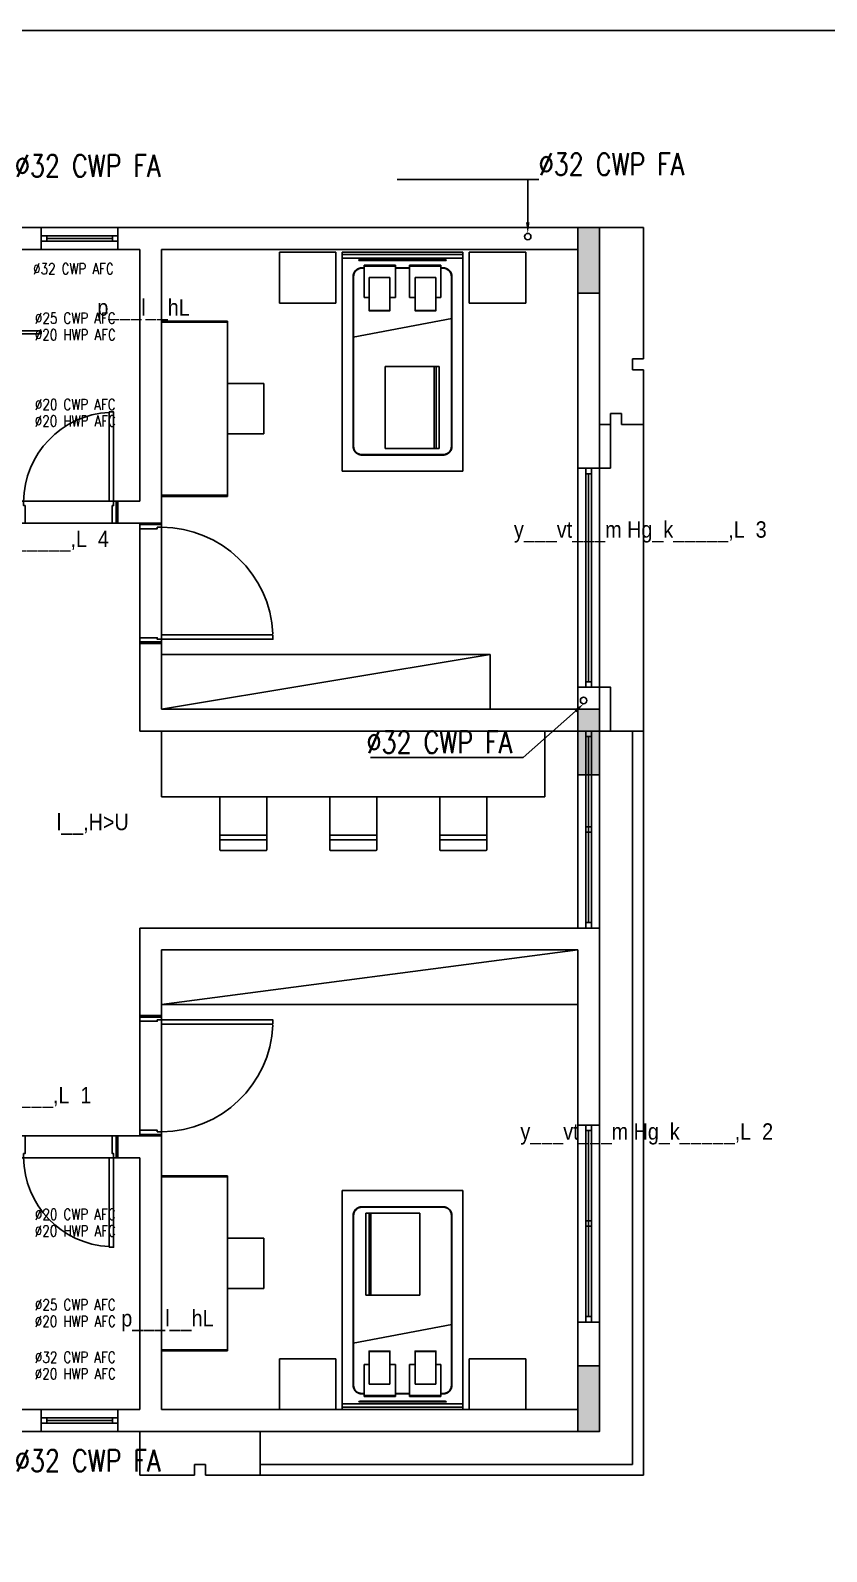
# Model space of a CAD drawing. Header units: metres. Extents: x -658 to -58, y -713 to -118.
# Drawn here: x -207.3 to -200.03, y -204.04 to -190.15 of the extents above; entities that cross this region are included whole.
import ezdxf
from ezdxf import colors
from ezdxf.entities.mleader import LeaderData, LeaderLine
from ezdxf.enums import TextEntityAlignment as Align
from ezdxf.math import Vec2, Vec3

# ---------------------------------------------------------------- set-up
doc = ezdxf.new("R2010")
doc.units = ezdxf.units.M
doc.header["$LTSCALE"] = 100
for name, color, linetype in [('cw', 4, 'Continuous'), ('plan', 8, 'Continuous'), ('WATER TEXT', 3, 'Continuous')]:
    doc.layers.add(name, color=color, linetype=linetype)
doc.styles.add('02-GROUND-FOR WORK$0$MZ', font='romans.shx', dxfattribs={"width": 0.8})
doc.styles.add('style12', font='xarab.shx')
doc.styles.add('TIMES', font='simplex.shx', dxfattribs={"width": 0.8, "height": 0.4})

# ---------------------------------------------------------------- blocks, each defined once
blk = doc.blocks.new('EN_Bed_and_2_bedside_tables_FR__Lit_avec_2_tables_de_chevets_17147 - 0900 x 1900 mm - Jumeau _1 place_-585251-الدور الاول')
for p, q in [((-1.125, -0.026), (-0.61, -0.026)), ((-1.125, -0.49), (-1.125, -0.026)), ((-0.61, -0.026), (-0.61, -0.49)), ((0.55, -0.026), (-0.55, -0.026)), ((-0.55, -0.026), (-0.55, -0.047)), ((-0.55, -0.079), (-0.55, -0.047)), ((-0.55, -0.047), (0.55, -0.047)), ((-0.55, -0.17), (-0.55, -0.079)), ((-0.55, -0.079), (0.55, -0.079)), ((-0.39, -0.095), (0.39, -0.095)), ((0.39, -0.101), (-0.39, -0.101)), ((0.55, -0.047), (0.55, -0.026)), ((0.55, -0.047), (0.55, -0.079)), ((0.55, -0.079), (0.55, -0.17)), ((0.61, -0.026), (1.125, -0.026)), ((0.61, -0.49), (0.61, -0.026)), ((1.125, -0.026), (1.125, -0.49)), ((-0.55, -0.169), (-0.55, -2.027)), ((-0.452, -0.25), (-0.452, -1.797)), ((-0.448, -1.797), (-0.448, -0.25)), ((-0.35, -0.168), (-0.37, -0.168)), ((-0.37, -0.172), (-0.35, -0.172)), ((-0.064, -0.145), (-0.35, -0.145)), ((-0.35, -0.148), (-0.344, -0.148)), ((-0.064, -0.153), (-0.35, -0.153)), ((-0.115, -0.258), (-0.305, -0.258)), ((-0.067, -0.148), (-0.064, -0.148)), ((0.063, -0.168), (-0.064, -0.168)), ((-0.064, -0.172), (0.063, -0.172)), ((0.35, -0.145), (0.063, -0.145)), ((0.063, -0.148), (0.069, -0.148)), ((0.35, -0.153), (0.063, -0.153)), ((0.305, -0.258), (0.115, -0.258)), ((0.347, -0.148), (0.35, -0.148)), ((0.37, -0.168), (0.35, -0.168)), ((0.35, -0.172), (0.37, -0.172)), ((0.448, -0.25), (0.448, -1.797)), ((0.452, -1.797), (0.452, -0.25)), ((0.55, -2.027), (0.55, -0.169)), ((-0.61, -0.49), (-1.125, -0.49)), ((-0.35, -0.438), (-0.305, -0.438)), ((-0.115, -0.438), (-0.064, -0.438)), ((0.063, -0.438), (0.115, -0.438)), ((0.305, -0.438), (0.35, -0.438)), ((1.125, -0.49), (0.61, -0.49)), ((-0.45, -0.803), (0.45, -0.631)), ((-0.305, -0.557), (-0.115, -0.557)), ((-0.305, -0.56), (-0.115, -0.56)), ((0.115, -0.557), (0.305, -0.557)), ((0.115, -0.56), (0.305, -0.56)), ((-0.158, -1.07), (-0.158, -1.82)), ((-0.059, -1.07), (0.289, -1.07)), ((0.289, -1.07), (0.306, -1.07)), ((0.289, -1.07), (0.289, -1.82)), ((0.306, -1.07), (0.306, -1.82)), ((0.336, -1.82), (0.336, -1.07)), ((0.37, -1.874), (-0.37, -1.874)), ((-0.37, -1.879), (0.37, -1.879)), ((0.289, -1.82), (-0.059, -1.82)), ((0.306, -1.82), (0.289, -1.82)), ((-0.55, -2.027), (0.55, -2.027))]:
    blk.add_line(p, q)
at = {"flags": 128}
for points in [[(-0.37, -0.168), (-0.373, -0.168), (-0.377, -0.168), (-0.38, -0.168), (-0.383, -0.169), (-0.386, -0.169), (-0.39, -0.17), (-0.393, -0.171), (-0.396, -0.172), (-0.399, -0.173), (-0.402, -0.174), (-0.405, -0.175), (-0.408, -0.177), (-0.411, -0.178), (-0.414, -0.18), (-0.417, -0.182), (-0.419, -0.184), (-0.422, -0.186), (-0.424, -0.188), (-0.427, -0.19), (-0.429, -0.193), (-0.431, -0.195), (-0.434, -0.197), (-0.436, -0.2), (-0.438, -0.203), (-0.439, -0.205), (-0.441, -0.208), (-0.443, -0.211), (-0.444, -0.214), (-0.446, -0.217), (-0.447, -0.22), (-0.448, -0.223), (-0.449, -0.226), (-0.45, -0.23), (-0.451, -0.233), (-0.451, -0.236), (-0.452, -0.239), (-0.452, -0.243), (-0.452, -0.246), (-0.452, -0.249), (-0.452, -0.25)], [(0.452, -0.25), (0.452, -0.247), (0.452, -0.243), (0.452, -0.24), (0.451, -0.237), (0.451, -0.234), (0.45, -0.23), (0.449, -0.227), (0.448, -0.224), (0.447, -0.221), (0.446, -0.218), (0.445, -0.215), (0.443, -0.212), (0.442, -0.209), (0.44, -0.206), (0.438, -0.203), (0.436, -0.201), (0.434, -0.198), (0.432, -0.196), (0.43, -0.193), (0.427, -0.191), (0.425, -0.189), (0.423, -0.186), (0.42, -0.184), (0.417, -0.182), (0.415, -0.181), (0.412, -0.179), (0.409, -0.177), (0.406, -0.176), (0.403, -0.174), (0.4, -0.173), (0.397, -0.172), (0.394, -0.171), (0.39, -0.17), (0.387, -0.169), (0.384, -0.169), (0.381, -0.168), (0.377, -0.168), (0.374, -0.168), (0.371, -0.168), (0.37, -0.168)], [(-0.158, -1.07), (-0.156, -1.07), (-0.15, -1.07), (-0.141, -1.07), (-0.129, -1.07), (-0.114, -1.07), (-0.097, -1.07), (-0.078, -1.07), (-0.059, -1.07)], [(0.306, -1.07), (0.314, -1.07), (0.321, -1.07), (0.328, -1.07), (0.332, -1.07), (0.335, -1.07), (0.336, -1.07)], [(-0.452, -1.797), (-0.452, -1.8), (-0.452, -1.804), (-0.452, -1.807), (-0.451, -1.81), (-0.451, -1.813), (-0.45, -1.817), (-0.449, -1.82), (-0.448, -1.823), (-0.447, -1.826), (-0.446, -1.829), (-0.445, -1.832), (-0.443, -1.835), (-0.442, -1.838), (-0.44, -1.841), (-0.438, -1.843), (-0.436, -1.846), (-0.434, -1.849), (-0.432, -1.851), (-0.43, -1.854), (-0.427, -1.856), (-0.425, -1.858), (-0.423, -1.86), (-0.42, -1.863), (-0.417, -1.864), (-0.415, -1.866), (-0.412, -1.868), (-0.409, -1.87), (-0.406, -1.871), (-0.403, -1.873), (-0.4, -1.874), (-0.397, -1.875), (-0.394, -1.876), (-0.39, -1.877), (-0.387, -1.878), (-0.384, -1.878), (-0.381, -1.879), (-0.377, -1.879), (-0.374, -1.879), (-0.371, -1.879), (-0.37, -1.879)], [(0.37, -1.879), (0.373, -1.879), (0.377, -1.879), (0.38, -1.879), (0.383, -1.878), (0.386, -1.878), (0.39, -1.877), (0.393, -1.876), (0.396, -1.875), (0.399, -1.874), (0.402, -1.873), (0.405, -1.872), (0.408, -1.87), (0.411, -1.868), (0.414, -1.867), (0.417, -1.865), (0.419, -1.863), (0.422, -1.861), (0.424, -1.859), (0.427, -1.857), (0.429, -1.854), (0.431, -1.852), (0.434, -1.849), (0.436, -1.847), (0.438, -1.844), (0.439, -1.841), (0.441, -1.839), (0.443, -1.836), (0.444, -1.833), (0.446, -1.83), (0.447, -1.827), (0.448, -1.824), (0.449, -1.821), (0.45, -1.817), (0.451, -1.814), (0.451, -1.811), (0.452, -1.808), (0.452, -1.804), (0.452, -1.801), (0.452, -1.798), (0.452, -1.797)], [(-0.059, -1.82), (-0.078, -1.82), (-0.097, -1.82), (-0.114, -1.82), (-0.129, -1.82), (-0.141, -1.82), (-0.15, -1.82), (-0.156, -1.82), (-0.158, -1.82)], [(0.336, -1.82), (0.335, -1.82), (0.332, -1.82), (0.328, -1.82), (0.321, -1.82), (0.314, -1.82), (0.306, -1.82)]]:
    blk.add_lwpolyline(points, dxfattribs=at)
for centre, radius, start, end in [((-0.37, -0.25), 0.08, 177.6372, 180), ((-0.37, -0.25), 0.0775, 90, 180), ((-0.37, -0.25), 0.08, 114.5042, 115.7634), ((-0.37, -0.25), 0.08, 90, 92.3628), ((0.37, -0.25), 0.08, 87.6372, 90), ((0.37, -0.25), 0.0775, 360, 90), ((0.37, -0.25), 0.08, 24.5042, 25.7634), ((0.37, -0.25), 0.08, 360, 2.3628), ((-0.37, -1.797), 0.08, 180, 182.3628), ((-0.37, -1.797), 0.0775, 180, 270), ((0.37, -1.797), 0.0775, 270, 0), ((0.37, -1.797), 0.08, 357.6372, 360), ((-0.37, -1.797), 0.08, 204.5042, 205.7634), ((-0.37, -1.797), 0.08, 267.6372, 270), ((0.37, -1.797), 0.08, 270, 272.3628), ((0.37, -1.797), 0.08, 294.5042, 295.7634)]:
    blk.add_arc(centre, radius, start, end)
for points, knots in [([(-0.39, -0.101), (-0.391, -0.101), (-0.392, -0.101), (-0.393, -0.1), (-0.395, -0.1), (-0.397, -0.1), (-0.398, -0.1), (-0.399, -0.099), (-0.4, -0.098), (-0.4, -0.097), (-0.399, -0.096), (-0.398, -0.096), (-0.396, -0.095), (-0.394, -0.095), (-0.392, -0.095), (-0.39, -0.095)], [0, 0, 0, 0, 0.055556, 0.111111, 0.166667, 0.222222, 0.277778, 0.333333, 0.444444, 0.583333, 0.652778, 0.722222, 0.791667, 0.861111, 1, 1, 1, 1]), ([(0.39, -0.095), (0.391, -0.095), (0.392, -0.095), (0.393, -0.095), (0.395, -0.095), (0.397, -0.095), (0.398, -0.096), (0.399, -0.096), (0.4, -0.097), (0.4, -0.098), (0.399, -0.099), (0.398, -0.1), (0.396, -0.1), (0.394, -0.1), (0.392, -0.101), (0.39, -0.101)], [0, 0, 0, 0, 0.055556, 0.111111, 0.166667, 0.222222, 0.277778, 0.333333, 0.444444, 0.583333, 0.652778, 0.722222, 0.791667, 0.861111, 1, 1, 1, 1]), ([(-0.35, -0.153), (-0.35, -0.147), (-0.35, -0.145), (-0.35, -0.145), (-0.35, -0.145)], [-0.02531448, -0.02531448, -0.02531448, -0.02531448, -0.01176379, -0.00982882, -0.00982882, -0.00982882, -0.00982882]), ([(-0.35, -0.438), (-0.35, -0.438), (-0.35, -0.438), (-0.35, -0.421), (-0.35, -0.393), (-0.35, -0.291), (-0.35, -0.175), (-0.35, -0.153)], [-0.8738534, -0.8738534, -0.8738534, -0.8738534, -0.8529962, -0.7671953, -0.5795204, -0.2820766, 0, 0, 0, 0]), ([(-0.305, -0.557), (-0.305, -0.482), (-0.305, -0.408), (-0.305, -0.338), (-0.305, -0.272), (-0.305, -0.259), (-0.305, -0.258)], [-1.6506121, -1.6506121, -1.6506121, -1.6506121, -1.3848402, -1.1473357, -0.9731116, -0.8738534, -0.8738534, -0.8738534, -0.8738534]), ([(-0.115, -0.258), (-0.115, -0.259), (-0.115, -0.272), (-0.115, -0.338), (-0.115, -0.408), (-0.115, -0.482), (-0.115, -0.557)], [0.8738534, 0.8738534, 0.8738534, 0.8738534, 0.9731116, 1.1473357, 1.3848402, 1.6506121, 1.6506121, 1.6506121, 1.6506121]), ([(-0.064, -0.145), (-0.064, -0.145), (-0.064, -0.145), (-0.064, -0.147), (-0.064, -0.153)], [0.00982882, 0.00982882, 0.00982882, 0.00982882, 0.01176379, 0.02531448, 0.02531448, 0.02531448, 0.02531448]), ([(-0.064, -0.153), (-0.064, -0.175), (-0.064, -0.291), (-0.064, -0.393), (-0.064, -0.421), (-0.064, -0.438), (-0.064, -0.438), (-0.064, -0.438)], [0, 0, 0, 0, 0.2820766, 0.5795204, 0.7671953, 0.8529962, 0.8738534, 0.8738534, 0.8738534, 0.8738534]), ([(0.063, -0.153), (0.063, -0.147), (0.063, -0.145), (0.063, -0.145), (0.063, -0.145)], [-0.02531448, -0.02531448, -0.02531448, -0.02531448, -0.01176379, -0.00982882, -0.00982882, -0.00982882, -0.00982882]), ([(0.063, -0.438), (0.063, -0.438), (0.063, -0.438), (0.063, -0.421), (0.063, -0.393), (0.063, -0.291), (0.063, -0.175), (0.063, -0.153)], [-0.8738534, -0.8738534, -0.8738534, -0.8738534, -0.8529962, -0.7671953, -0.5795204, -0.2820766, 0, 0, 0, 0]), ([(0.115, -0.557), (0.115, -0.482), (0.115, -0.408), (0.115, -0.338), (0.115, -0.272), (0.115, -0.259), (0.115, -0.258)], [-1.6506121, -1.6506121, -1.6506121, -1.6506121, -1.3848402, -1.1473357, -0.9731116, -0.8738534, -0.8738534, -0.8738534, -0.8738534]), ([(0.305, -0.258), (0.305, -0.259), (0.305, -0.272), (0.305, -0.338), (0.305, -0.408), (0.305, -0.482), (0.305, -0.557)], [0.8738534, 0.8738534, 0.8738534, 0.8738534, 0.9731116, 1.1473357, 1.3848402, 1.6506121, 1.6506121, 1.6506121, 1.6506121]), ([(0.35, -0.145), (0.35, -0.145), (0.35, -0.145), (0.35, -0.147), (0.35, -0.153)], [0.00982882, 0.00982882, 0.00982882, 0.00982882, 0.01176379, 0.02531448, 0.02531448, 0.02531448, 0.02531448]), ([(0.35, -0.153), (0.35, -0.175), (0.35, -0.291), (0.35, -0.393), (0.35, -0.421), (0.35, -0.438), (0.35, -0.438), (0.35, -0.438)], [0, 0, 0, 0, 0.2820766, 0.5795204, 0.7671953, 0.8529962, 0.8738534, 0.8738534, 0.8738534, 0.8738534]), ([(-0.305, -0.56), (-0.305, -0.56), (-0.305, -0.561), (-0.305, -0.56), (-0.305, -0.557)], [-0.01567087, -0.01567087, -0.01567087, -0.01567087, -0.01176379, 0, 0, 0, 0]), ([(-0.115, -0.557), (-0.115, -0.56), (-0.115, -0.561), (-0.115, -0.56), (-0.115, -0.56)], [0, 0, 0, 0, 0.01176379, 0.01567087, 0.01567087, 0.01567087, 0.01567087]), ([(0.115, -0.56), (0.115, -0.56), (0.115, -0.561), (0.115, -0.56), (0.115, -0.557)], [-0.01567087, -0.01567087, -0.01567087, -0.01567087, -0.01176379, 0, 0, 0, 0]), ([(0.305, -0.557), (0.305, -0.56), (0.305, -0.561), (0.305, -0.56), (0.305, -0.56)], [0, 0, 0, 0, 0.01176379, 0.01567087, 0.01567087, 0.01567087, 0.01567087])]:
    blk.add_open_spline(points, degree=3, knots=knots)
for points in [[(-0.35, -0.145), (-0.35, -0.145), (-0.35, -0.145), (-0.35, -0.146)], [(-0.35, -0.146), (-0.35, -0.146), (-0.35, -0.147), (-0.35, -0.148)], [(-0.35, -0.148), (-0.35, -0.148), (-0.35, -0.149), (-0.35, -0.149)], [(-0.064, -0.146), (-0.064, -0.145), (-0.064, -0.145), (-0.064, -0.145)], [(-0.064, -0.148), (-0.064, -0.147), (-0.064, -0.146), (-0.064, -0.146)], [(-0.064, -0.149), (-0.064, -0.149), (-0.064, -0.148), (-0.064, -0.148)], [(0.063, -0.145), (0.063, -0.145), (0.063, -0.145), (0.063, -0.146)], [(0.063, -0.146), (0.063, -0.146), (0.063, -0.147), (0.063, -0.148)], [(0.063, -0.148), (0.063, -0.148), (0.063, -0.149), (0.063, -0.149)], [(0.35, -0.146), (0.35, -0.145), (0.35, -0.145), (0.35, -0.145)], [(0.35, -0.148), (0.35, -0.147), (0.35, -0.146), (0.35, -0.146)], [(0.35, -0.149), (0.35, -0.149), (0.35, -0.148), (0.35, -0.148)], [(-0.305, -0.557), (-0.305, -0.558), (-0.305, -0.559), (-0.305, -0.559)], [(-0.115, -0.559), (-0.115, -0.559), (-0.115, -0.558), (-0.115, -0.557)], [(0.115, -0.557), (0.115, -0.558), (0.115, -0.559), (0.115, -0.559)], [(0.305, -0.559), (0.305, -0.559), (0.305, -0.558), (0.305, -0.557)]]:
    blk.add_open_spline(points, degree=3)
blk = doc.blocks.new('Stol - Stol-V27-الدور الاول')
for p, q in [((0.18, 0.708), (0.18, 0.588)), ((0.6, 0.718), (0.19, 0.718)), ((0.61, 0.579), (0.61, 0.708)), ((0.18, 0.588), (0.18, 0.579)), ((0.19, 0.579), (0.18, 0.579)), ((0.18, 0.579), (0.18, 0.226)), ((0.18, 0.579), (0.19, 0.579)), ((0.19, 0.619), (0.6, 0.619)), ((0.6, 0.579), (0.19, 0.579)), ((0.6, 0.579), (0.19, 0.579)), ((0.61, 0.579), (0.6, 0.579)), ((0.6, 0.579), (0.61, 0.579)), ((0.61, 0.579), (0.61, 0.588)), ((0.61, 0.226), (0.61, 0.579))]:
    blk.add_line(p, q)
at = {"flags": 128}
for points in [[(0.18, 0.708), (0.18, 0.709), (0.18, 0.709), (0.18, 0.709), (0.18, 0.71), (0.18, 0.71), (0.18, 0.711), (0.18, 0.711), (0.181, 0.711), (0.181, 0.712), (0.181, 0.712), (0.181, 0.712), (0.181, 0.713), (0.181, 0.713), (0.182, 0.713), (0.182, 0.714), (0.182, 0.714), (0.182, 0.714), (0.182, 0.715), (0.183, 0.715), (0.183, 0.715), (0.183, 0.716), (0.184, 0.716), (0.184, 0.716), (0.184, 0.716), (0.185, 0.717), (0.185, 0.717), (0.185, 0.717), (0.186, 0.717), (0.186, 0.717), (0.186, 0.718), (0.187, 0.718), (0.187, 0.718), (0.188, 0.718), (0.188, 0.718), (0.188, 0.718), (0.189, 0.718), (0.189, 0.718), (0.189, 0.718), (0.19, 0.718), (0.19, 0.718)], [(0.6, 0.718), (0.6, 0.718), (0.601, 0.718), (0.601, 0.718), (0.602, 0.718), (0.602, 0.718), (0.602, 0.718), (0.603, 0.718), (0.603, 0.718), (0.604, 0.718), (0.604, 0.717), (0.604, 0.717), (0.605, 0.717), (0.605, 0.717), (0.605, 0.717), (0.606, 0.716), (0.606, 0.716), (0.606, 0.716), (0.607, 0.716), (0.607, 0.715), (0.607, 0.715), (0.607, 0.715), (0.608, 0.715), (0.608, 0.714), (0.608, 0.714), (0.608, 0.714), (0.609, 0.713), (0.609, 0.713), (0.609, 0.713), (0.609, 0.712), (0.609, 0.712), (0.609, 0.711), (0.61, 0.711), (0.61, 0.711), (0.61, 0.71), (0.61, 0.71), (0.61, 0.709), (0.61, 0.709), (0.61, 0.709), (0.61, 0.708), (0.61, 0.708)]]:
    blk.add_lwpolyline(points, dxfattribs=at)
for points, knots in [([(0.18, 0.629), (0.18, 0.628), (0.18, 0.626), (0.182, 0.622), (0.186, 0.62), (0.189, 0.619), (0.19, 0.619)], [-1, -1, -1, -1, -0.785714, -0.571429, -0.285714, 0, 0, 0, 0]), ([(0.18, 0.588), (0.18, 0.587), (0.18, 0.586), (0.181, 0.584), (0.181, 0.584), (0.182, 0.583), (0.182, 0.582), (0.183, 0.582), (0.183, 0.581), (0.184, 0.581), (0.185, 0.58), (0.186, 0.579), (0.188, 0.579), (0.189, 0.579), (0.19, 0.579)], [0, 0, 0, 0, 0.166667, 0.25, 0.333333, 0.375, 0.416667, 0.5, 0.541667, 0.583333, 0.666667, 0.75, 0.833333, 1, 1, 1, 1]), ([(0.61, 0.629), (0.61, 0.628), (0.61, 0.627), (0.609, 0.624), (0.607, 0.621), (0.603, 0.619), (0.601, 0.619), (0.6, 0.619)], [0, 0, 0, 0, 0.142857, 0.285714, 0.571429, 0.785714, 1, 1, 1, 1]), ([(0.6, 0.579), (0.601, 0.579), (0.602, 0.579), (0.604, 0.579), (0.605, 0.58), (0.606, 0.581), (0.607, 0.581), (0.607, 0.582), (0.608, 0.582), (0.608, 0.583), (0.609, 0.584), (0.609, 0.584), (0.61, 0.586), (0.61, 0.587), (0.61, 0.588)], [-1, -1, -1, -1, -0.833333, -0.75, -0.666667, -0.583333, -0.541667, -0.5, -0.416667, -0.375, -0.333333, -0.25, -0.166667, 0, 0, 0, 0])]:
    blk.add_open_spline(points, degree=3, knots=knots)
blk = doc.blocks.new('Contemporary_Office_Desk_16786 - Contemporary_Office_Desk_16786-V32-الدور الاول')
for p, q in [((0.23, 0.932), (-0.23, 0.932)), ((-0.23, 0.892), (-0.23, 0.932)), ((-0.23, 0.832), (-0.23, 0.892)), ((0.23, 0.932), (0.23, 0.892)), ((0.23, 0.892), (0.23, 0.832)), ((-0.23, 0.752), (-0.23, 0.832)), ((-0.23, 0.6), (-0.23, 0.752)), ((0.23, 0.832), (0.23, 0.752)), ((0.23, 0.752), (0.23, 0.6)), ((-0.8, 0.6), (-0.8, 0)), ((-0.8, 0.6), (-0.7, 0.6)), ((-0.79, 0.595), (-0.79, 0.005)), ((-0.7, 0.6), (0.7, 0.6)), ((0.7, 0.6), (0.8, 0.6)), ((0.79, 0.005), (0.79, 0.595)), ((0.8, 0), (0.8, 0.6))]:
    blk.add_line(p, q)
blk = doc.blocks.new('*U110')
blk.add_line((1.95, 0), (0.05, 0))
for points in [[(0.05, 0.025), (0, 0.025), (0, -0.025), (0.05, -0.025)], [(1.95, -0.025), (1.95, 0.025), (0.05, 0.025), (0.05, -0.025)], [(1.95, 0.025), (2, 0.025), (2, -0.025), (1.95, -0.025)]]:
    blk.add_lwpolyline(points, close=True)
blk = doc.blocks.new('*U111')
blk.add_line((1.75, 0), (0.05, 0))
for points in [[(0.05, 0.025), (0, 0.025), (0, -0.025), (0.05, -0.025)], [(1.75, -0.025), (1.75, 0.025), (0.05, 0.025), (0.05, -0.025)], [(1.75, 0.025), (1.8, 0.025), (1.8, -0.025), (1.75, -0.025)]]:
    blk.add_lwpolyline(points, close=True)
blk = doc.blocks.new('*U113')
blk.add_line((0.65, 0), (0.05, 0))
for points in [[(0.05, 0.025), (0, 0.025), (0, -0.025), (0.05, -0.025)], [(0.65, -0.025), (0.65, 0.025), (0.05, 0.025), (0.05, -0.025)], [(0.65, 0.025), (0.7, 0.025), (0.7, -0.025), (0.65, -0.025)]]:
    blk.add_lwpolyline(points, close=True)
blk = doc.blocks.new('*U103')
for points in [[(79, 1116), (79, 100), (39, 100), (39, 1116)], [(0, -100), (14, -100), (14, 100), (0, 100)], [(1100, -100), (1086, -100), (1086, 100), (1100, 100)]]:
    blk.add_lwpolyline(points, close=True)
at = {"ltscale": 0.25}
for points in [[(1100, 100), (0, 100)], [(0, -100), (1100, -100)]]:
    blk.add_lwpolyline(points, dxfattribs=at)
at = {"flags": 128}
for points in [[(14, -100), (14, 100), (14, 100), (39, 100), (39, 60), (52, 60), (52, -100)], [(1086, -100), (1086, 100), (1086, 100), (1061, 100), (1061, 60), (1048, 60), (1048, -100), (1086, -100)]]:
    blk.add_lwpolyline(points, close=True, dxfattribs=at)
at = {"ltscale": 0.25}
blk.add_arc((38, 95), 1023, 0.4032, 87.1892, dxfattribs=at)
blk = doc.blocks.new('*U114')
for points in [[(79, 916), (79, 100), (39, 100), (39, 916)], [(0, -100), (14, -100), (14, 100), (0, 100)], [(900, -100), (886, -100), (886, 100), (900, 100)]]:
    blk.add_lwpolyline(points, close=True)
at = {"ltscale": 0.25}
for points in [[(900, 100), (0, 100)], [(0, -100), (900, -100)]]:
    blk.add_lwpolyline(points, dxfattribs=at)
at = {"flags": 128}
for points in [[(14, -100), (14, 100), (14, 100), (39, 100), (39, 60), (52, 60), (52, -100)], [(886, -100), (886, 100), (886, 100), (861, 100), (861, 60), (848, 60), (848, -100), (886, -100)]]:
    blk.add_lwpolyline(points, close=True, dxfattribs=at)
at = {"ltscale": 0.25}
blk.add_arc((38, 89), 823, 0.4032, 87.1892, dxfattribs=at)
blk = doc.blocks.new('RWEFRWEFRWE')
h = blk.add_hatch(color=256)
h.dxf.hatch_style = 1
h.paths.add_polyline_path([(-202.306, -174.653), (-202.106, -174.653), (-202.106, -174.053), (-202.306, -174.053)])
h = blk.add_hatch(color=256)
h.dxf.hatch_style = 1
h.paths.add_polyline_path([(-202.306, -179.053), (-202.106, -179.053), (-202.106, -178.453), (-202.306, -178.453)])
h = blk.add_hatch(color=256)
h.dxf.hatch_style = 1
h.paths.add_polyline_path([(-202.306, -185.053), (-202.106, -185.053), (-202.106, -184.453), (-202.306, -184.453)])
for points in [[(-202.306, -174.653), (-202.106, -174.653), (-202.106, -174.053), (-202.306, -174.053)], [(-202.306, -179.053), (-202.106, -179.053), (-202.106, -178.453), (-202.306, -178.453)], [(-202.306, -185.053), (-202.106, -185.053), (-202.106, -184.453), (-202.306, -184.453)]]:
    blk.add_lwpolyline(points, close=True)
blk = doc.blocks.new('A$Cb06f5615')
at = {"layer": 'plan'}
for p, q in [((-28.704, 21.109), (-11.103, 21.109)), ((-19.004, 19.309), (-20.204, 19.309)), ((-19.004, 19.109), (-19.004, 19.309)), ((-18.304, 19.309), (-19.004, 19.309)), ((-13.504, 19.309), (-18.304, 19.309)), ((-18.304, 19.309), (-18.304, 19.109)), ((-13.904, 17.509), (-13.904, 19.309)), ((-13.504, 18.109), (-13.504, 19.309)), ((-19.804, 19.109), (-19.004, 19.109)), ((-18.304, 19.109), (-19.004, 19.109)), ((-18.304, 19.109), (-18.104, 19.109)), ((-18.104, 19.109), (-18.104, 16.809)), ((-17.904, 19.109), (-14.104, 19.109)), ((-17.904, 16.609), (-17.904, 19.109)), ((-14.104, 19.109), (-14.104, 17.109)), ((-19.004, 18.364), (-19.804, 18.364)), ((-19.004, 18.339), (-19.004, 18.364)), ((-19.804, 18.339), (-19.004, 18.339)), ((-13.604, 18.109), (-13.504, 18.109)), ((-13.604, 18.009), (-13.604, 18.109)), ((-13.604, 18.009), (-13.504, 18.009)), ((-13.504, 17.509), (-13.504, 18.009)), ((-13.804, 17.509), (-13.804, 17.609)), ((-13.804, 17.609), (-13.704, 17.609)), ((-13.704, 17.609), (-13.704, 17.509)), ((-13.904, 17.109), (-13.904, 17.509)), ((-13.904, 17.509), (-13.804, 17.509)), ((-13.804, 17.509), (-13.804, 17.109)), ((-13.704, 17.509), (-13.504, 17.509)), ((-14.104, 17.109), (-13.904, 17.109)), ((-14.104, 17.109), (-14.104, 15.109)), ((-13.804, 17.109), (-13.904, 17.109)), ((-13.904, 17.109), (-13.904, 15.109)), ((-18.104, 16.809), (-18.304, 16.809)), ((-18.304, 16.809), (-18.304, 16.609)), ((-18.304, 16.609), (-17.904, 16.609)), ((-18.104, 15.509), (-18.104, 14.709)), ((-17.904, 15.509), (-18.104, 15.509)), ((-17.904, 14.909), (-17.904, 15.509)), ((-14.904, 15.409), (-17.904, 15.409)), ((-14.904, 15.409), (-17.904, 14.909)), ((-14.904, 14.909), (-14.904, 15.409)), ((-14.104, 15.109), (-14.104, 15.119)), ((-13.904, 15.109), (-14.104, 15.109)), ((-14.104, 15.109), (-14.104, 14.909)), ((-13.904, 14.709), (-13.904, 15.109)), ((-14.104, 14.909), (-17.904, 14.909)), ((-18.104, 14.709), (-13.904, 14.709)), ((-17.904, 14.709), (-17.904, 14.109)), ((-14.404, 14.709), (-14.404, 14.109)), ((-14.104, 14.709), (-14.104, 12.909)), ((-13.504, 14.709), (-13.904, 14.709)), ((-13.904, 14.709), (-13.904, 12.909)), ((-13.504, 14.709), (-13.504, 7.909)), ((-17.904, 14.109), (-14.404, 14.109)), ((-18.104, 12.909), (-18.104, 12.109)), ((-13.904, 12.909), (-18.104, 12.909)), ((-13.904, 11.109), (-13.904, 12.909)), ((-17.904, 12.109), (-17.904, 12.709)), ((-17.904, 12.709), (-14.104, 12.709)), ((-14.104, 12.709), (-17.904, 12.209)), ((-14.104, 12.709), (-14.104, 11.109)), ((-18.104, 12.109), (-17.904, 12.109)), ((-17.904, 12.209), (-14.104, 12.209)), ((-17.904, 11.009), (-18.304, 11.009)), ((-18.304, 11.009), (-18.304, 10.809)), ((-17.904, 8.509), (-17.904, 11.009)), ((-14.104, 11.109), (-14.104, 9.309)), ((-14.104, 11.109), (-13.904, 11.109)), ((-13.904, 11.109), (-13.904, 9.309)), ((-18.304, 10.809), (-18.104, 10.809)), ((-18.104, 10.809), (-18.104, 8.509)), ((-14.104, 9.309), (-14.104, 8.509)), ((-14.104, 9.309), (-13.904, 9.309)), ((-13.904, 8.309), (-13.904, 9.309)), ((-19.004, 8.509), (-19.804, 8.509)), ((-19.004, 8.309), (-19.004, 8.509)), ((-18.304, 8.509), (-19.004, 8.509)), ((-18.104, 8.509), (-18.304, 8.509)), ((-18.304, 8.509), (-18.304, 8.309)), ((-14.104, 8.509), (-17.904, 8.509)), ((-20.704, 8.309), (-19.004, 8.309)), ((-18.304, 8.309), (-19.004, 8.309)), ((-18.304, 8.309), (-18.104, 8.309)), ((-18.104, 8.309), (-18.104, 7.909)), ((-18.104, 8.309), (-17.004, 8.309)), ((-17.004, 8.309), (-13.904, 8.309)), ((-17.004, 8.309), (-17.004, 7.909)), ((-17.504, 8.009), (-17.604, 8.009)), ((-17.604, 8.009), (-17.604, 7.909)), ((-17.504, 8.009), (-17.504, 7.909)), ((-17.604, 7.909), (-18.104, 7.909)), ((-17.004, 7.909), (-17.504, 7.909)), ((-13.504, 7.909), (-17.004, 7.909))]:
    blk.add_line(p, q, dxfattribs=at)
at = {"layer": 'plan', "ltscale": 0.6}
blk.add_line((-13.504, 17.509), (-13.504, 14.709), dxfattribs=at)
at = {"layer": 'plan'}
blk.add_lwpolyline([(-13.904, 14.709), (-13.804, 14.709), (-13.804, 15.109), (-13.904, 15.109)], dxfattribs=at)
at = {"layer": 'plan', "ltscale": 0.6}
blk.add_lwpolyline([(-13.604, 14.709), (-13.604, 8.009), (-17.004, 8.009)], dxfattribs=at)
at = {"layer": 'plan'}
for points in [[(-13.979, 13.784), (-13.979, 13.834), (-14.029, 13.834), (-14.029, 13.784)], [(-13.979, 10.184), (-13.979, 10.234), (-14.029, 10.234), (-14.029, 10.184)]]:
    blk.add_lwpolyline(points, close=True, dxfattribs=at)
for name, p in [('RWEFRWEFRWE', (188.202, 193.363)), ('EN_Bed_and_2_bedside_tables_FR__Lit_avec_2_tables_de_chevets_17147 - 0900 x 1900 mm - Jumeau _1 place_-585251-الدور الاول', (-15.704, 19.109))]:
    blk.add_blockref(name, p, dxfattribs=at)
for name, p, rotation in [('*U113', (-18.304, 19.209), 180), ('Contemporary_Office_Desk_16786 - Contemporary_Office_Desk_16786-V32-الدور الاول', (-17.904, 17.653), 270), ('*U110', (-14.004, 17.109), 270), ('*U111', (-14.004, 14.709), 270), ('Stol - Stol-V27-الدور الاول', (-15.759, 14.335), 180), ('Stol - Stol-V27-الدور الاول', (-14.754, 14.335), 180), ('*U111', (-14.004, 11.109), 270), ('Contemporary_Office_Desk_16786 - Contemporary_Office_Desk_16786-V32-الدور الاول', (-17.904, 9.846), 270), ('EN_Bed_and_2_bedside_tables_FR__Lit_avec_2_tables_de_chevets_17147 - 0900 x 1900 mm - Jumeau _1 place_-585251-الدور الاول', (-15.704, 8.484), 180), ('*U113', (-18.304, 8.409), 180)]:
    blk.add_blockref(name, p, dxfattribs=dict(at, rotation=rotation))
at = {"layer": 'plan', "xscale": -0.001, "yscale": 0.001, "zscale": 0.001}
blk.add_blockref('*U114', (-18.304, 16.709), dxfattribs=at)
at = {"layer": 'plan', "yscale": 0.001, "zscale": 0.001}
for name, p, xscale, rotation in [('*U103', (-18.004, 15.509), -0.001, 270), ('*U103', (-18.004, 12.109), 0.001, 270), ('*U114', (-18.304, 10.909), 0.001, 180)]:
    blk.add_blockref(name, p, dxfattribs=dict(at, xscale=xscale, rotation=rotation))
at = {"layer": 'plan', "xscale": -1, "rotation": 180}
blk.add_blockref('Stol - Stol-V27-الدور الاول', (-17.553, 14.335), dxfattribs=at)
at = {"layer": 'plan', "style": 'style12', "width": 0.9}
for s, p in [('p___l__hL', (-18.491, 18.503)), ('y___vt___m Hg_k_____,L  4', (-20.694, 16.39)), ('y___vt___m Hg_k_____,L  3', (-14.686, 16.475)), ('l__,H>U', (-18.862, 13.803)), ('y___vt___m Hg_k_____,L  1', (-20.854, 11.307)), ('y___vt___m Hg_k_____,L  2', (-14.627, 10.975)), ('p___l__hL', (-18.273, 9.269))]:
    blk.add_text(s, height=0.15, dxfattribs=at).set_placement(p)

msp = doc.modelspace()

# ---------------------------------------------------------------- linework, layer by layer
at = {"layer": 'cw', "linetype": 'Continuous'}
for centre in [(-202.762, -192.03), (-202.252, -196.268)]:
    msp.add_circle(centre, 0.0294, dxfattribs=at)

# ---------------------------------------------------------------- block references
at = {"layer": 'plan'}
msp.add_blockref('A$Cb06f5615', (-188.202, -211.256), dxfattribs=at)

# ---------------------------------------------------------------- texts
at = {"layer": 'WATER TEXT', "color": 3, "style": 'TIMES', "width": 0.8}
for s, p in [('∅32 CWP AFC', (-206.912, -192.324)), ('∅25 CWP AFC', (-206.895, -192.775)), ('∅20 HWP AFC', (-206.895, -192.927)), ('∅20 CWP AFC', (-206.895, -193.564)), ('∅20 HWP AFC', (-206.895, -193.715)), ('∅20 CWP AFC', (-206.895, -200.963)), ('∅20 HWP AFC', (-206.895, -201.114)), ('∅25 CWP AFC', (-206.895, -201.789)), ('∅20 HWP AFC', (-206.895, -201.94)), ('∅32 CWP AFC', (-206.895, -202.268)), ('∅20 HWP AFC', (-206.895, -202.42))]:
    msp.add_text(s, height=0.1, dxfattribs=at).set_placement(p, align=Align.MIDDLE_CENTER)

# ---------------------------------------------------------------- leaders
at = {"layer": 'WATER TEXT', "color": 3}
ml = msp.add_multileader_mtext('Standard', dxfattribs=at)
ml.set_content('∅32 CWP FA', color=3, style='02-GROUND-FOR WORK$0$MZ')
ml.set_leader_properties(color=1)
ml.build(insert=Vec2(0, 0))
ml.multileader.update_dxf_attribs({"text_left_attachment_type": 6, "text_right_attachment_type": 6, "dogleg_length": 100, "arrow_head_size": 0.1})
ctx = ml.context
ctx.base_point, ctx.char_height, ctx.arrow_head_size, ctx.landing_gap_size, ctx.plane_origin = Vec3(-207.446, -191.523), 0.2, 0.1, 0.00009, Vec3(-207.387, -192.269)
ctx.left_attachment, ctx.right_attachment = 6, 6
notes = []
notes.append((ctx, [(0, (1, 1, 0), (-207.546, -191.523), (1, 0), 0.1, [(0, [(-207.546, -192.014)], 0, [])])]))
ctx.mtext.insert, ctx.mtext.flow_direction = Vec3(-207.446, -191.283), 5
ml = msp.add_multileader_mtext('Standard', dxfattribs=at)
ml.set_content('∅32 CWP FA', color=3, style='02-GROUND-FOR WORK$0$MZ')
ml.set_leader_properties(color=1)
ml.build(insert=Vec2(0, 0))
ml.multileader.update_dxf_attribs({"text_left_attachment_type": 6, "text_right_attachment_type": 6, "dogleg_length": 100, "arrow_head_size": 0.1})
ctx = ml.context
ctx.base_point, ctx.char_height, ctx.arrow_head_size, ctx.landing_gap_size, ctx.plane_origin = Vec3(-202.662, -191.509), 0.2, 0.1, 0.00009, Vec3(-202.603, -192.256)
ctx.left_attachment, ctx.right_attachment = 6, 6
notes.append((ctx, [(0, (1, 1, 0), (-202.762, -191.509), (1, 0), 0.1, [(0, [(-202.762, -192.001)], 0, [])])]))
ctx.mtext.insert, ctx.mtext.flow_direction = Vec3(-202.662, -191.269), 5
ml = msp.add_multileader_mtext('Standard', dxfattribs=at)
ml.set_content('∅32 CWP FA', color=3, style='02-GROUND-FOR WORK$0$MZ')
ml.set_leader_properties(color=1)
ml.build(insert=Vec2(0, 0))
ml.multileader.update_dxf_attribs({"text_left_attachment_type": 6, "text_right_attachment_type": 6, "dogleg_length": 100, "arrow_head_size": 0.1})
ctx = ml.context
ctx.base_point, ctx.char_height, ctx.arrow_head_size, ctx.landing_gap_size, ctx.plane_origin = Vec3(-204.421, -196.789), 0.2, 0.1, 0.00009, Vec3(-202.411, -196.043)
ctx.left_attachment, ctx.right_attachment, ctx.text_align_type = 6, 6, 2
notes.append((ctx, [(0, (1, 1, 0), (-202.804, -196.789), (-1, 0), 0.1, [(0, [(-202.252, -196.298)], 0, [])])]))
ctx.mtext.insert, ctx.mtext.alignment, ctx.mtext.flow_direction = Vec3(-202.904, -196.549), 3, 5
ml = msp.add_multileader_mtext('Standard', dxfattribs=at)
ml.set_content('∅32 CWP FA', color=3, style='02-GROUND-FOR WORK$0$MZ')
ml.set_leader_properties(color=1)
ml.build(insert=Vec2(0, 0))
ml.multileader.update_dxf_attribs({"text_left_attachment_type": 6, "text_right_attachment_type": 6, "dogleg_length": 100, "arrow_head_size": 0.1})
ctx = ml.context
ctx.base_point, ctx.char_height, ctx.arrow_head_size, ctx.landing_gap_size, ctx.plane_origin = Vec3(-207.446, -203.353), 0.2, 0.1, 0.00009, Vec3(-207.387, -202.607)
ctx.left_attachment, ctx.right_attachment = 6, 6
notes.append((ctx, [(0, (1, 1, 0), (-207.546, -203.353), (1, 0), 0.1, [(0, [(-207.546, -202.862)], 0, [])])]))
ctx.mtext.insert, ctx.mtext.flow_direction = Vec3(-207.446, -203.113), 5
for ctx, leaders in notes:
    for number, flags, end, landing, length, lines in leaders:
        leader = LeaderData()
        leader.index, (leader.has_last_leader_line, leader.has_dogleg_vector, leader.attachment_direction) = number, flags
        leader.last_leader_point, leader.dogleg_vector, leader.dogleg_length = Vec3(end), Vec3(landing), length
        for number, points, colour, breaks in lines:
            line = LeaderLine()
            line.index, line.vertices, line.color, line.breaks = number, Vec3.list(points), colors.encode_raw_color(colour), breaks
            leader.lines.append(line)
        ctx.leaders.append(leader)

doc.saveas('drawing.dxf')
